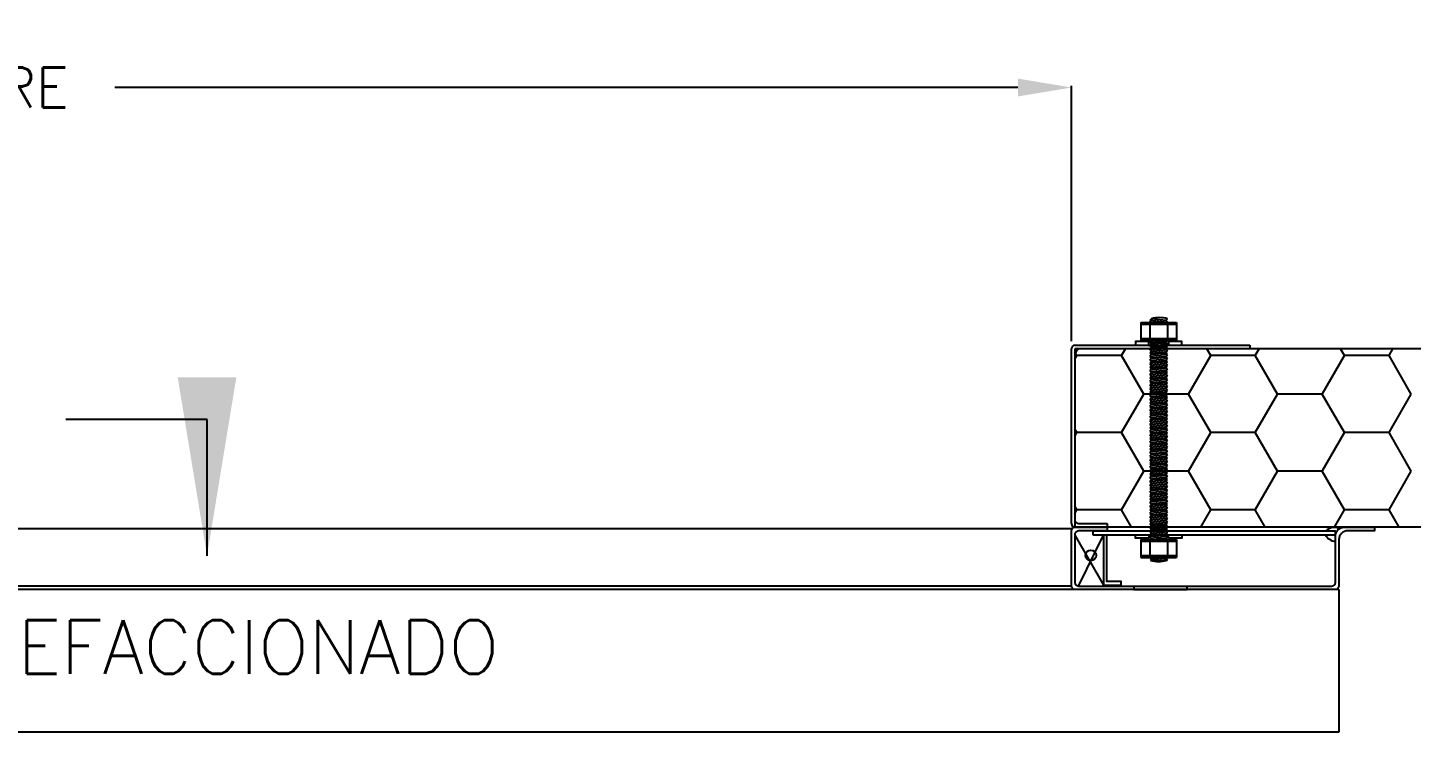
# Model space of a CAD drawing. Extents: x 20 to 15395, y -28849 to -19999.
# Drawn here: x 13601 to 14377, y -24494 to -24099 of the extents above; entities that cross this region are included whole.
import ezdxf

# ---------------------------------------------------------------- set-up
doc = ezdxf.new("R2010")
doc.units = 0
doc.header["$LTSCALE"] = 0.1
doc.header["$MEASUREMENT"] = 0
doc.header["$PDMODE"] = 33
doc.layers.get('DEFPOINTS').update_dxf_attribs({"linetype": 'CONTINUOUS'})
for name, color, linetype in [('EQ', 8, 'CONTINUOUS'), ('IS', 5, 'CONTINUOUS'), ('ISO', 151, 'CONTINUOUS'), ('ISO-FI', 140, 'CONTINUOUS'), ('TX', 13, 'CONTINUOUS')]:
    doc.layers.add(name, color=color, linetype=linetype)
doc.styles.add('ROMANS', font='romans')
doc.dimstyles.new('RPM 1-15', dxfattribs={"dimscale": 15, "dimtxt": 1.5, "dimasz": 2, "dimexe": 0.0625, "dimexo": 0.38, "dimgap": 1, "dimtad": 0, "dimdec": 0, "dimtxsty": 'ROMANS', "dimcen": 2.5, "dimclrd": 256, "dimclre": 256, "dimclrt": 256, "dimazin": 0, "dimtfac": 1, "dimtdec": 0, "dimtmove": 0, "dimatfit": 1, "dimfxl": 1, "dimtolj": 1, "dimlwd": -1, "dimlwe": -1, "dimarcsym": 0})
doc.dimstyles.new('RPM 1-50', dxfattribs={"dimscale": 50, "dimtxt": 1.5, "dimasz": 2, "dimexe": 0.0625, "dimexo": 0.38, "dimgap": 1, "dimtad": 0, "dimdec": 0, "dimtxsty": 'ROMANS', "dimcen": 2.5, "dimclrd": 256, "dimclre": 256, "dimclrt": 256, "dimazin": 0, "dimtfac": 1, "dimtdec": 0, "dimtmove": 0, "dimatfit": 1, "dimfxl": 1, "dimtolj": 1, "dimlwd": -1, "dimlwe": -1, "dimarcsym": 0})

# ---------------------------------------------------------------- blocks, each defined once
blk = doc.blocks.new('*D417')
at = {"layer": 'DEFPOINTS', "color": 0, "linetype": 'Continuous', "transparency": 16777216}
for p in [(14186.53, -24132.86), (12886.53, -24280.74), (14186.53, -24280.74)]:
    blk.add_point(p, dxfattribs=at)
at = {"layer": 'TX', "linetype": 'Continuous', "transparency": 16777216}
for p, q in [((12886.53, -24275.04), (12886.53, -24131.92)), ((12916.53, -24132.86), (13422.95, -24132.86)), ((14156.53, -24132.86), (13650.1, -24132.86)), ((14186.53, -24275.04), (14186.53, -24131.92))]:
    blk.add_line(p, q, dxfattribs=at)
for points in [[(12916.53, -24127.86), (12916.53, -24137.86), (12886.53, -24132.86)], [(14156.53, -24127.86), (14156.53, -24137.86), (14186.53, -24132.86)]]:
    blk.add_solid(points, dxfattribs=at)
at = {"layer": 'TX', "linetype": 'Continuous', "transparency": 16777216, "insert": (13536.53, -24132.86), "char_height": 22.5, "attachment_point": 5, "style": 'ROMANS'}
blk.add_mtext('\\A1;VANO LIBRE', dxfattribs=at)

msp = doc.modelspace()

# ---------------------------------------------------------------- linework, layer by layer
at = {"layer": 'EQ'}
for p, q in [((14225.47, -24264.49), (14225.47, -24274.49)), ((14225.47, -24264.49), (14245.47, -24264.49)), ((14225.47, -24265.49), (14245.47, -24265.49)), ((14231.47, -24262.49), (14230.47, -24263.49)), ((14240.47, -24264.49), (14230.47, -24263.49)), ((14230.47, -24263.49), (14231.47, -24264.49)), ((14230.47, -24265.49), (14230.47, -24273.49)), ((14239.47, -24263.49), (14231.47, -24262.49)), ((14239.47, -24263.49), (14240.47, -24262.49)), ((14240.47, -24264.49), (14239.47, -24263.49)), ((14240.47, -24265.49), (14240.47, -24273.49)), ((14245.47, -24264.49), (14245.47, -24274.49)), ((14188.53, -24277.32), (14286.65, -24277.32)), ((14225.47, -24273.49), (14245.47, -24273.49)), ((14225.47, -24274.49), (14245.47, -24274.49)), ((14231.47, -24274.61), (14230.47, -24275.61)), ((14230.47, -24275.61), (14240.47, -24276.61)), ((14230.47, -24275.61), (14231.47, -24276.61)), ((14231.47, -24276.61), (14230.47, -24277.61)), ((14231.47, -24274.61), (14239.47, -24275.61)), ((14231.47, -24276.61), (14239.47, -24277.61)), ((14239.26, -24274.49), (14240.47, -24274.61)), ((14239.47, -24275.61), (14240.47, -24274.61)), ((14240.47, -24276.61), (14239.47, -24275.61)), ((14239.47, -24277.61), (14240.47, -24276.61)), ((14286.65, -24277.32), (14286.65, -24279.32)), ((14186.53, -24377.32), (14186.53, -24279.32)), ((14188.53, -24283.32), (14188.53, -24375.32)), ((14286.65, -24279.32), (14190.53, -24279.32)), ((14230.47, -24277.61), (14240.47, -24278.61)), ((14230.47, -24277.61), (14231.47, -24278.61)), ((14231.47, -24278.61), (14230.47, -24279.61)), ((14230.47, -24279.61), (14240.47, -24280.61)), ((14230.47, -24279.61), (14231.47, -24280.61)), ((14231.47, -24280.61), (14230.47, -24281.61)), ((14230.47, -24281.61), (14240.47, -24282.61)), ((14230.47, -24281.61), (14231.47, -24282.61)), ((14231.47, -24282.61), (14230.47, -24283.61)), ((14230.47, -24283.61), (14240.47, -24284.61)), ((14230.47, -24283.61), (14231.47, -24284.61)), ((14231.47, -24284.61), (14230.47, -24285.61)), ((14231.47, -24278.61), (14239.47, -24279.61)), ((14231.47, -24280.61), (14239.47, -24281.61)), ((14231.47, -24280.61), (14239.47, -24281.61)), ((14231.47, -24282.61), (14239.47, -24283.61)), ((14231.47, -24284.61), (14239.47, -24285.61)), ((14240.47, -24278.61), (14239.47, -24277.61)), ((14239.47, -24279.61), (14240.47, -24278.61)), ((14240.47, -24280.61), (14239.47, -24279.61)), ((14239.47, -24281.61), (14240.47, -24280.61)), ((14240.47, -24282.61), (14239.47, -24281.61)), ((14239.47, -24283.61), (14240.47, -24282.61)), ((14240.47, -24284.61), (14239.47, -24283.61)), ((14239.47, -24285.61), (14240.47, -24284.61)), ((14230.47, -24285.61), (14240.47, -24286.61)), ((14230.47, -24285.61), (14231.47, -24286.61)), ((14231.47, -24286.61), (14230.47, -24287.61)), ((14230.47, -24287.61), (14240.47, -24288.61)), ((14230.47, -24287.61), (14231.47, -24288.61)), ((14231.47, -24288.61), (14230.47, -24289.61)), ((14230.47, -24289.61), (14240.47, -24290.61)), ((14230.47, -24289.61), (14231.47, -24290.61)), ((14231.47, -24290.61), (14230.47, -24291.61)), ((14230.47, -24291.61), (14240.47, -24292.61)), ((14230.47, -24291.61), (14231.47, -24292.61)), ((14231.47, -24292.61), (14230.47, -24293.61)), ((14231.47, -24286.61), (14239.47, -24287.61)), ((14231.47, -24288.61), (14239.47, -24289.61)), ((14231.47, -24290.61), (14239.47, -24291.61)), ((14231.47, -24290.61), (14239.47, -24291.61)), ((14231.47, -24292.61), (14239.47, -24293.61)), ((14240.47, -24286.61), (14239.47, -24285.61)), ((14239.47, -24287.61), (14240.47, -24286.61)), ((14240.47, -24288.61), (14239.47, -24287.61)), ((14239.47, -24289.61), (14240.47, -24288.61)), ((14240.47, -24290.61), (14239.47, -24289.61)), ((14239.47, -24291.61), (14240.47, -24290.61)), ((14240.47, -24292.61), (14239.47, -24291.61)), ((14239.47, -24293.61), (14240.47, -24292.61)), ((14230.47, -24293.61), (14240.47, -24294.61)), ((14230.47, -24293.61), (14231.47, -24294.61)), ((14231.47, -24294.61), (14230.47, -24295.61)), ((14230.47, -24295.61), (14240.47, -24296.61)), ((14230.47, -24295.61), (14231.47, -24296.61)), ((14231.47, -24296.61), (14230.47, -24297.61)), ((14230.47, -24297.61), (14240.47, -24298.61)), ((14230.47, -24297.61), (14231.47, -24298.61)), ((14231.47, -24298.61), (14230.47, -24299.61)), ((14230.47, -24299.61), (14240.47, -24300.61)), ((14230.47, -24299.61), (14231.47, -24300.61)), ((14231.47, -24294.61), (14239.47, -24295.61)), ((14231.47, -24296.61), (14239.47, -24297.61)), ((14231.47, -24296.61), (14239.47, -24297.61)), ((14231.47, -24298.61), (14239.47, -24299.61)), ((14240.47, -24294.61), (14239.47, -24293.61)), ((14239.47, -24295.61), (14240.47, -24294.61)), ((14240.47, -24296.61), (14239.47, -24295.61)), ((14239.47, -24297.61), (14240.47, -24296.61)), ((14240.47, -24298.61), (14239.47, -24297.61)), ((14239.47, -24299.61), (14240.47, -24298.61)), ((14240.47, -24300.61), (14239.47, -24299.61)), ((14231.47, -24300.61), (14230.47, -24301.61)), ((14230.47, -24301.61), (14240.47, -24302.61)), ((14230.47, -24301.61), (14231.47, -24302.61)), ((14231.47, -24302.61), (14230.47, -24303.61)), ((14230.47, -24303.61), (14240.47, -24304.61)), ((14230.47, -24303.61), (14231.47, -24304.61)), ((14231.47, -24304.61), (14230.47, -24305.61)), ((14230.47, -24305.61), (14240.47, -24306.61)), ((14230.47, -24305.61), (14231.47, -24306.61)), ((14231.47, -24306.61), (14230.47, -24307.61)), ((14230.47, -24307.61), (14240.47, -24308.61)), ((14230.47, -24307.61), (14231.47, -24308.61)), ((14231.47, -24300.61), (14239.47, -24301.61)), ((14231.47, -24302.61), (14239.47, -24303.61)), ((14231.47, -24302.61), (14239.47, -24303.61)), ((14231.47, -24304.61), (14239.47, -24305.61)), ((14231.47, -24306.61), (14239.47, -24307.61)), ((14239.47, -24301.61), (14240.47, -24300.61)), ((14240.47, -24302.61), (14239.47, -24301.61)), ((14239.47, -24303.61), (14240.47, -24302.61)), ((14240.47, -24304.61), (14239.47, -24303.61)), ((14239.47, -24305.61), (14240.47, -24304.61)), ((14240.47, -24306.61), (14239.47, -24305.61)), ((14239.47, -24307.61), (14240.47, -24306.61)), ((14240.47, -24308.61), (14239.47, -24307.61)), ((14231.47, -24308.61), (14230.47, -24309.61)), ((14230.47, -24309.61), (14240.47, -24310.61)), ((14230.47, -24309.61), (14231.47, -24310.61)), ((14231.47, -24310.61), (14230.47, -24311.61)), ((14230.47, -24311.61), (14240.47, -24312.61)), ((14230.47, -24311.61), (14231.47, -24312.61)), ((14231.47, -24312.61), (14230.47, -24313.61)), ((14230.47, -24313.61), (14240.47, -24314.61)), ((14230.47, -24313.61), (14231.47, -24314.61)), ((14231.47, -24314.61), (14230.47, -24315.61)), ((14230.47, -24315.61), (14240.47, -24316.61)), ((14230.47, -24315.61), (14231.47, -24316.61)), ((14231.47, -24308.61), (14239.47, -24309.61)), ((14231.47, -24308.61), (14239.47, -24309.61)), ((14231.47, -24310.61), (14239.47, -24311.61)), ((14231.47, -24312.61), (14239.47, -24313.61)), ((14231.47, -24314.61), (14239.47, -24315.61)), ((14231.47, -24314.61), (14239.47, -24315.61)), ((14239.47, -24309.61), (14240.47, -24308.61)), ((14240.47, -24310.61), (14239.47, -24309.61)), ((14239.47, -24311.61), (14240.47, -24310.61)), ((14240.47, -24312.61), (14239.47, -24311.61)), ((14239.47, -24313.61), (14240.47, -24312.61)), ((14240.47, -24314.61), (14239.47, -24313.61)), ((14239.47, -24315.61), (14240.47, -24314.61)), ((14240.47, -24316.61), (14239.47, -24315.61)), ((14231.47, -24316.61), (14230.47, -24317.61)), ((14230.47, -24317.61), (14240.47, -24318.61)), ((14230.47, -24317.61), (14231.47, -24318.61)), ((14231.47, -24318.61), (14230.47, -24319.61)), ((14230.47, -24319.61), (14240.47, -24320.61)), ((14230.47, -24319.61), (14231.47, -24320.61)), ((14231.47, -24320.61), (14230.47, -24321.61)), ((14230.47, -24321.61), (14240.47, -24322.61)), ((14230.47, -24321.61), (14231.47, -24322.61)), ((14231.47, -24322.61), (14230.47, -24323.61)), ((14230.47, -24323.61), (14240.47, -24324.61)), ((14230.47, -24323.61), (14231.47, -24324.61)), ((14231.47, -24316.61), (14239.47, -24317.61)), ((14231.47, -24318.61), (14239.47, -24319.61)), ((14231.47, -24320.61), (14239.47, -24321.61)), ((14231.47, -24320.61), (14239.47, -24321.61)), ((14231.47, -24322.61), (14239.47, -24323.61)), ((14239.47, -24317.61), (14240.47, -24316.61)), ((14240.47, -24318.61), (14239.47, -24317.61)), ((14239.47, -24319.61), (14240.47, -24318.61)), ((14240.47, -24320.61), (14239.47, -24319.61)), ((14239.47, -24321.61), (14240.47, -24320.61)), ((14240.47, -24322.61), (14239.47, -24321.61)), ((14239.47, -24323.61), (14240.47, -24322.61)), ((14240.47, -24324.61), (14239.47, -24323.61)), ((14231.47, -24324.61), (14230.47, -24325.61)), ((14230.47, -24325.61), (14240.47, -24326.61)), ((14230.47, -24325.61), (14231.47, -24326.61)), ((14231.47, -24326.61), (14230.47, -24327.61)), ((14230.47, -24327.61), (14240.47, -24328.61)), ((14230.47, -24327.61), (14231.47, -24328.61)), ((14231.47, -24328.61), (14230.47, -24329.61)), ((14230.47, -24329.61), (14240.47, -24330.61)), ((14230.47, -24329.61), (14231.47, -24330.61)), ((14231.47, -24330.61), (14230.47, -24331.61)), ((14230.47, -24331.61), (14231.47, -24332.61)), ((14230.47, -24331.61), (14240.47, -24332.61)), ((14231.47, -24324.61), (14239.47, -24325.61)), ((14231.47, -24326.61), (14239.47, -24327.61)), ((14231.47, -24326.61), (14239.47, -24327.61)), ((14231.47, -24328.61), (14239.47, -24329.61)), ((14231.47, -24330.61), (14239.47, -24331.61)), ((14239.47, -24325.61), (14240.47, -24324.61)), ((14240.47, -24326.61), (14239.47, -24325.61)), ((14239.47, -24327.61), (14240.47, -24326.61)), ((14240.47, -24328.61), (14239.47, -24327.61)), ((14239.47, -24329.61), (14240.47, -24328.61)), ((14240.47, -24330.61), (14239.47, -24329.61)), ((14239.47, -24331.61), (14240.47, -24330.61)), ((14240.47, -24332.61), (14239.47, -24331.61)), ((14231.47, -24332.61), (14230.47, -24333.61)), ((14230.47, -24333.61), (14231.47, -24334.61)), ((14230.47, -24333.61), (14240.47, -24334.61)), ((14231.47, -24334.61), (14230.47, -24335.61)), ((14230.47, -24335.61), (14231.47, -24336.61)), ((14230.47, -24335.61), (14240.47, -24336.61)), ((14231.47, -24336.61), (14230.47, -24337.61)), ((14230.47, -24337.61), (14231.47, -24338.61)), ((14230.47, -24337.61), (14240.47, -24338.61)), ((14231.47, -24338.61), (14230.47, -24339.61)), ((14231.47, -24332.61), (14239.47, -24333.61)), ((14231.47, -24332.61), (14239.47, -24333.61)), ((14231.47, -24334.61), (14239.47, -24335.61)), ((14231.47, -24336.61), (14239.47, -24337.61)), ((14231.47, -24338.61), (14239.47, -24339.61)), ((14231.47, -24338.61), (14239.47, -24339.61)), ((14239.47, -24333.61), (14240.47, -24332.61)), ((14240.47, -24334.61), (14239.47, -24333.61)), ((14239.47, -24335.61), (14240.47, -24334.61)), ((14240.47, -24336.61), (14239.47, -24335.61)), ((14239.47, -24337.61), (14240.47, -24336.61)), ((14240.47, -24338.61), (14239.47, -24337.61)), ((14239.47, -24339.61), (14240.47, -24338.61)), ((14230.47, -24339.61), (14231.47, -24340.61)), ((14230.47, -24339.61), (14240.47, -24340.61)), ((14231.47, -24340.61), (14230.47, -24341.61)), ((14230.47, -24341.61), (14231.47, -24342.61)), ((14230.47, -24341.61), (14240.47, -24342.61)), ((14231.47, -24342.61), (14230.47, -24343.61)), ((14230.47, -24343.61), (14231.47, -24344.61)), ((14230.47, -24343.61), (14240.47, -24344.61)), ((14231.47, -24344.61), (14230.47, -24345.61)), ((14230.47, -24345.61), (14240.47, -24346.61)), ((14230.47, -24345.61), (14231.47, -24346.61)), ((14231.47, -24346.61), (14230.47, -24347.61)), ((14231.47, -24340.61), (14239.47, -24341.61)), ((14231.47, -24342.61), (14239.47, -24343.61)), ((14231.47, -24344.61), (14239.47, -24345.61)), ((14231.47, -24344.61), (14239.47, -24345.61)), ((14231.47, -24346.61), (14239.47, -24347.61)), ((14240.47, -24340.61), (14239.47, -24339.61)), ((14239.47, -24341.61), (14240.47, -24340.61)), ((14240.47, -24342.61), (14239.47, -24341.61)), ((14239.47, -24343.61), (14240.47, -24342.61)), ((14240.47, -24344.61), (14239.47, -24343.61)), ((14239.47, -24345.61), (14240.47, -24344.61)), ((14240.47, -24346.61), (14239.47, -24345.61)), ((14239.47, -24347.61), (14240.47, -24346.61)), ((14230.47, -24347.61), (14240.47, -24348.61)), ((14230.47, -24347.61), (14231.47, -24348.61)), ((14231.47, -24348.61), (14230.47, -24349.61)), ((14230.47, -24349.61), (14240.47, -24350.61)), ((14230.47, -24349.61), (14231.47, -24350.61)), ((14231.47, -24350.61), (14230.47, -24351.61)), ((14230.47, -24351.61), (14240.47, -24352.61)), ((14230.47, -24351.61), (14231.47, -24352.61)), ((14231.47, -24352.61), (14230.47, -24353.61)), ((14230.47, -24353.61), (14240.47, -24354.61)), ((14230.47, -24353.61), (14231.47, -24354.61)), ((14231.47, -24354.61), (14230.47, -24355.61)), ((14231.47, -24348.61), (14239.47, -24349.61)), ((14231.47, -24350.61), (14239.47, -24351.61)), ((14231.47, -24350.61), (14239.47, -24351.61)), ((14231.47, -24352.61), (14239.47, -24353.61)), ((14231.47, -24354.61), (14239.47, -24355.61)), ((14240.47, -24348.61), (14239.47, -24347.61)), ((14239.47, -24349.61), (14240.47, -24348.61)), ((14240.47, -24350.61), (14239.47, -24349.61)), ((14239.47, -24351.61), (14240.47, -24350.61)), ((14240.47, -24352.61), (14239.47, -24351.61)), ((14239.47, -24353.61), (14240.47, -24352.61)), ((14240.47, -24354.61), (14239.47, -24353.61)), ((14239.47, -24355.61), (14240.47, -24354.61)), ((14230.47, -24355.61), (14240.47, -24356.61)), ((14230.47, -24355.61), (14231.47, -24356.61)), ((14231.47, -24356.61), (14230.47, -24357.61)), ((14230.47, -24357.61), (14240.47, -24358.61)), ((14230.47, -24357.61), (14231.47, -24358.61)), ((14231.47, -24358.61), (14230.47, -24359.61)), ((14230.47, -24359.61), (14240.47, -24360.61)), ((14230.47, -24359.61), (14231.47, -24360.61)), ((14231.47, -24360.61), (14230.47, -24361.61)), ((14230.47, -24361.61), (14240.47, -24362.61)), ((14230.47, -24361.61), (14231.47, -24362.61)), ((14231.47, -24362.61), (14230.47, -24363.61)), ((14231.47, -24356.61), (14239.47, -24357.61)), ((14231.47, -24356.61), (14239.47, -24357.61)), ((14231.47, -24358.61), (14239.47, -24359.61)), ((14231.47, -24360.61), (14239.47, -24361.61)), ((14231.47, -24362.61), (14239.47, -24363.61)), ((14231.47, -24362.61), (14239.47, -24363.61)), ((14240.47, -24356.61), (14239.47, -24355.61)), ((14239.47, -24357.61), (14240.47, -24356.61)), ((14240.47, -24358.61), (14239.47, -24357.61)), ((14239.47, -24359.61), (14240.47, -24358.61)), ((14240.47, -24360.61), (14239.47, -24359.61)), ((14239.47, -24361.61), (14240.47, -24360.61)), ((14240.47, -24362.61), (14239.47, -24361.61)), ((14239.47, -24363.61), (14240.47, -24362.61)), ((14230.47, -24363.61), (14240.47, -24364.61)), ((14230.47, -24363.61), (14231.47, -24364.61)), ((14231.47, -24364.61), (14230.47, -24365.61)), ((14230.47, -24365.61), (14240.47, -24366.61)), ((14230.47, -24365.61), (14231.47, -24366.61)), ((14231.47, -24366.61), (14230.47, -24367.61)), ((14230.47, -24367.61), (14240.47, -24368.61)), ((14230.47, -24367.61), (14231.47, -24368.61)), ((14231.47, -24368.61), (14230.47, -24369.61)), ((14230.47, -24369.61), (14240.47, -24370.61)), ((14230.47, -24369.61), (14231.47, -24370.61)), ((14231.47, -24364.61), (14239.47, -24365.61)), ((14231.47, -24366.61), (14239.47, -24367.61)), ((14231.47, -24368.61), (14239.47, -24369.61)), ((14231.47, -24368.61), (14239.47, -24369.61)), ((14240.47, -24364.61), (14239.47, -24363.61)), ((14239.47, -24365.61), (14240.47, -24364.61)), ((14240.47, -24366.61), (14239.47, -24365.61)), ((14239.47, -24367.61), (14240.47, -24366.61)), ((14240.47, -24368.61), (14239.47, -24367.61)), ((14239.47, -24369.61), (14240.47, -24368.61)), ((14240.47, -24370.61), (14239.47, -24369.61)), ((14190.53, -24377.32), (14206.53, -24377.32)), ((14206.53, -24377.32), (14206.53, -24379.32)), ((14231.47, -24370.61), (14230.47, -24371.61)), ((14230.47, -24371.61), (14240.47, -24372.61)), ((14230.47, -24371.61), (14231.47, -24372.61)), ((14231.47, -24372.61), (14230.47, -24373.61)), ((14230.47, -24373.61), (14240.47, -24374.61)), ((14230.47, -24373.61), (14231.47, -24374.61)), ((14231.47, -24374.61), (14230.47, -24375.61)), ((14230.47, -24375.61), (14240.47, -24376.61)), ((14230.47, -24375.61), (14231.47, -24376.61)), ((14231.47, -24376.61), (14230.47, -24377.61)), ((14230.47, -24377.61), (14240.47, -24378.61)), ((14230.47, -24377.61), (14231.47, -24378.61)), ((14231.47, -24370.61), (14239.47, -24371.61)), ((14231.47, -24372.61), (14239.47, -24373.61)), ((14231.47, -24374.61), (14239.47, -24375.61)), ((14231.47, -24374.61), (14239.47, -24375.61)), ((14231.47, -24376.61), (14239.47, -24377.61)), ((14239.47, -24371.61), (14240.47, -24370.61)), ((14240.47, -24372.61), (14239.47, -24371.61)), ((14239.47, -24373.61), (14240.47, -24372.61)), ((14240.47, -24374.61), (14239.47, -24373.61)), ((14239.47, -24375.61), (14240.47, -24374.61)), ((14240.47, -24376.61), (14239.47, -24375.61)), ((14239.47, -24377.61), (14240.47, -24376.61)), ((14240.47, -24378.61), (14239.47, -24377.61)), ((14206.53, -24379.32), (14188.53, -24379.32)), ((14188.53, -24383.82), (14204.46, -24411.81)), ((14190.53, -24412.32), (14204.46, -24383.82)), ((14231.47, -24378.61), (14230.47, -24379.61)), ((14230.47, -24379.61), (14240.47, -24380.61)), ((14230.47, -24379.61), (14231.47, -24380.61)), ((14231.47, -24380.61), (14230.47, -24381.61)), ((14230.47, -24381.61), (14240.47, -24382.61)), ((14230.47, -24381.61), (14231.47, -24382.61)), ((14231.47, -24382.61), (14230.47, -24383.61)), ((14230.47, -24383.61), (14240.47, -24384.61)), ((14230.47, -24383.61), (14231.47, -24384.61)), ((14231.47, -24384.61), (14230.47, -24385.61)), ((14230.47, -24385.61), (14236.76, -24386.24)), ((14230.47, -24385.61), (14231.1, -24386.24)), ((14231.47, -24378.61), (14239.47, -24379.61)), ((14231.47, -24380.61), (14239.47, -24381.61)), ((14231.47, -24380.61), (14239.47, -24381.61)), ((14231.47, -24382.61), (14239.47, -24383.61)), ((14231.47, -24384.61), (14239.47, -24385.61)), ((14239.47, -24379.61), (14240.47, -24378.61)), ((14240.47, -24380.61), (14239.47, -24379.61)), ((14239.47, -24381.61), (14240.47, -24380.61)), ((14240.47, -24382.61), (14239.47, -24381.61)), ((14239.47, -24383.61), (14240.47, -24382.61)), ((14240.47, -24384.61), (14239.47, -24383.61)), ((14239.47, -24385.61), (14240.47, -24384.61)), ((14240.1, -24386.24), (14239.47, -24385.61)), ((14225.47, -24386.24), (14225.47, -24396.24)), ((14225.47, -24386.24), (14245.47, -24386.24)), ((14225.47, -24387.24), (14245.47, -24387.24)), ((14230.47, -24387.24), (14230.47, -24395.24)), ((14240.47, -24387.24), (14240.47, -24395.24)), ((14245.47, -24386.24), (14245.47, -24396.24)), ((14225.47, -24395.24), (14245.47, -24395.24)), ((14225.47, -24396.24), (14245.47, -24396.24)), ((14230.47, -24396.29), (14240.47, -24397.29)), ((14230.47, -24396.29), (14231.47, -24397.29)), ((14231.47, -24397.29), (14230.85, -24397.91)), ((14231.47, -24397.29), (14238.81, -24398.21)), ((14240.47, -24397.29), (14239.47, -24396.29)), ((14239.81, -24397.96), (14240.47, -24397.29)), ((14221.53, -24412.32), (14251.53, -24412.32)), ((14221.53, -24414.32), (14251.53, -24414.32))]:
    msp.add_line(p, q, dxfattribs=at)
for points in [[(14229.99, -24275.32), (14222.47, -24275.32), (14222.47, -24277.32), (14229.99, -24277.32), (14229.99, -24275.32)], [(14240.95, -24275.32), (14240.95, -24277.32), (14248.47, -24277.32), (14248.47, -24275.32), (14240.95, -24275.32)], [(14204.46, -24411.81), (14214.46, -24411.81), (14214.46, -24409.81), (14206.46, -24409.81), (14206.46, -24383.82), (14204.46, -24383.82), (14204.46, -24411.81), (14204.46, -24411.81)], [(14229.99, -24385.52), (14222.47, -24385.52), (14222.47, -24383.52), (14229.99, -24383.52), (14229.99, -24385.52)], [(14240.95, -24385.52), (14240.95, -24383.52), (14248.47, -24383.52), (14248.47, -24385.52), (14240.95, -24385.52)]]:
    msp.add_lwpolyline(points, dxfattribs=at)
for points in [[(14221.53, -24414.32), (14188.53, -24414.32, -0.414214), (14186.53, -24412.32), (14186.53, -24381.32, -0.414214), (14188.53, -24379.32), (14206.53, -24379.32), (14206.53, -24381.32), (14190.53, -24381.32, 0.414214), (14188.53, -24383.32), (14188.53, -24410.32, 0.414214), (14190.53, -24412.32), (14221.53, -24412.32), (14221.53, -24414.32)], [(14356.53, -24379.32), (14356.53, -24381.32), (14341.53, -24381.32, 0.414214), (14336.53, -24386.32), (14336.53, -24412.32, -0.414214), (14334.53, -24414.32), (14251.53, -24414.32), (14251.53, -24412.32), (14332.53, -24412.32, 0.414214), (14334.53, -24410.32), (14334.53, -24384.32, -0.414214), (14339.53, -24379.32), (14356.53, -24379.32)]]:
    msp.add_lwpolyline(points, format="xyb", dxfattribs=at)
msp.add_lwpolyline([(14198.53, -24383.52), (14334.61, -24383.52), (14334.61, -24381.52), (14198.53, -24381.52)], close=True, dxfattribs=at)
msp.add_circle((14197.42, -24395.14), 3, dxfattribs=at)
for centre, radius, start, end in [((14227.97, -24268.12), 3.63, 46.39718, 133.60282), ((14235.47, -24277.49), 13, 67.38014, 112.61986), ((14235.97, -24277.66), 15.82, 73.47727, 106.52273), ((14242.97, -24268.12), 3.63, 46.39718, 133.60282), ((14188.53, -24279.32), 2, 90, 180), ((14227.97, -24270.87), 3.63, 226.39718, 313.60282), ((14235.47, -24261.49), 13, 247.38014, 292.61986), ((14242.97, -24270.87), 3.63, 226.39718, 313.60282), ((14193.08, -24283.1), 4.56, 124.07499, 182.79491), ((14188.53, -24377.32), 2, 180, 270), ((14190.53, -24375.32), 2, 180, 270), ((14334.97, -24380.42), 6.83, 207.00333, 266.25104), ((14333.87, -24385.58), 6.13, 61.99713, 138.56106), ((14227.97, -24389.87), 3.63, 46.39718, 133.60282), ((14235.47, -24399.24), 13, 67.38014, 112.61986), ((14242.97, -24389.87), 3.63, 46.39718, 133.60282), ((14227.97, -24392.62), 3.63, 226.39718, 313.60282), ((14235.47, -24383.24), 13, 247.38014, 292.61986), ((14235.41, -24382.76), 15.82, 253.27507, 286.15181), ((14242.97, -24392.62), 3.63, 226.39718, 313.60282)]:
    msp.add_arc(centre, radius, start, end, dxfattribs=at)
at = {"layer": 'IS', "linetype": 'Continuous'}
for p, q in [((14603.49, -24279.32), (14188.53, -24279.32)), ((14603.49, -24379.32), (14188.53, -24379.32))]:
    msp.add_line(p, q, dxfattribs=at)
at = {"layer": 'ISO', "linetype": 'Continuous'}
for p, q in [((14188.53, -24279.32), (14188.53, -24379.32)), ((14503.49, -24279.32), (14188.53, -24279.32))]:
    msp.add_line(p, q, dxfattribs=at)
at = {"layer": 'ISO'}
for p, q in [((14214.64, -24283.03), (14189.64, -24283.03)), ((14214.64, -24283.03), (14216.78, -24279.32)), ((14227.14, -24304.68), (14214.64, -24283.03)), ((14252.14, -24304.68), (14264.64, -24283.03)), ((14289.64, -24283.03), (14264.64, -24283.03)), ((14302.14, -24304.68), (14289.64, -24283.03)), ((14327.14, -24304.68), (14339.64, -24283.03)), ((14339.64, -24283.03), (14337.5, -24279.32)), ((14364.64, -24283.03), (14339.64, -24283.03)), ((14364.64, -24283.03), (14366.78, -24279.32)), ((14377.14, -24304.68), (14364.64, -24283.03)), ((14214.64, -24326.33), (14227.14, -24304.68)), ((14252.14, -24304.68), (14227.14, -24304.68)), ((14264.64, -24326.33), (14252.14, -24304.68)), ((14289.64, -24326.33), (14302.14, -24304.68)), ((14327.14, -24304.68), (14302.14, -24304.68)), ((14339.64, -24326.33), (14327.14, -24304.68)), ((14364.64, -24326.33), (14377.14, -24304.68)), ((14189.64, -24326.33), (14188.53, -24324.4)), ((14188.53, -24328.26), (14189.64, -24326.33)), ((14214.64, -24326.33), (14189.64, -24326.33)), ((14227.14, -24347.98), (14214.64, -24326.33)), ((14252.14, -24347.98), (14264.64, -24326.33)), ((14289.64, -24326.33), (14264.64, -24326.33)), ((14302.14, -24347.98), (14289.64, -24326.33)), ((14327.14, -24347.98), (14339.64, -24326.33)), ((14364.64, -24326.33), (14339.64, -24326.33)), ((14377.14, -24347.98), (14364.64, -24326.33)), ((14214.64, -24369.63), (14227.14, -24347.98)), ((14252.14, -24347.98), (14227.14, -24347.98)), ((14264.64, -24369.63), (14252.14, -24347.98)), ((14289.64, -24369.63), (14302.14, -24347.98)), ((14327.14, -24347.98), (14302.14, -24347.98)), ((14339.64, -24369.63), (14327.14, -24347.98)), ((14364.64, -24369.63), (14377.14, -24347.98)), ((14214.64, -24369.63), (14189.64, -24369.63)), ((14220.23, -24379.32), (14214.64, -24369.63)), ((14259.05, -24379.32), (14264.64, -24369.63)), ((14289.64, -24369.63), (14264.64, -24369.63)), ((14295.23, -24379.32), (14289.64, -24369.63)), ((14334.05, -24379.32), (14339.64, -24369.63)), ((14364.64, -24369.63), (14339.64, -24369.63)), ((14370.23, -24379.32), (14364.64, -24369.63))]:
    msp.add_line(p, q, dxfattribs=at)
at = {"layer": 'ISO-FI'}
for p, q in [((14189.64, -24283.03), (14188.53, -24281.1)), ((14188.53, -24284.96), (14189.64, -24283.03)), ((14264.64, -24283.03), (14262.5, -24279.32)), ((14289.64, -24283.03), (14291.78, -24279.32)), ((14189.64, -24369.63), (14188.53, -24367.7)), ((14188.53, -24371.56), (14189.64, -24369.63))]:
    msp.add_line(p, q, dxfattribs=at)
at = {"layer": 'TX', "linetype": 'Continuous'}
for p, q in [((14186.53, -24380.32), (12886.53, -24380.32)), ((14336.53, -24414.32), (12736.53, -24414.32)), ((14186.53, -24412.32), (12886.53, -24412.32)), ((14336.53, -24414.32), (14336.53, -24494.32)), ((14336.53, -24494.32), (12736.53, -24494.32))]:
    msp.add_line(p, q, dxfattribs=at)

# ---------------------------------------------------------------- texts
at = {"layer": 'TX', "linetype": 'Continuous', "style": 'ROMANS'}
msp.add_text('UMBRAL CALEFACCIONADO', height=30, dxfattribs=at).set_placement((13344.89, -24461.51))

# ---------------------------------------------------------------- dimensions: what is measured, and where the dimension line sits
at = {"layer": 'TX', "linetype": 'Continuous'}
dim = msp.add_linear_dim(base=(14186.53, -24132.86), p1=(12886.53, -24280.74), p2=(14186.53, -24280.74), text='VANO LIBRE', dimstyle='RPM 1-15', dxfattribs=at)
dim.commit()
dim.dimension.update_dxf_attribs({"geometry": '*D417', "text_midpoint": (13536.53, -24132.86)})

# ---------------------------------------------------------------- leaders
msp.add_leader([(13701.83, -24395.31), (13701.83, -24318.9), (13622.62, -24318.9)], dimstyle='RPM 1-50', dxfattribs=at)

doc.saveas('drawing.dxf')
